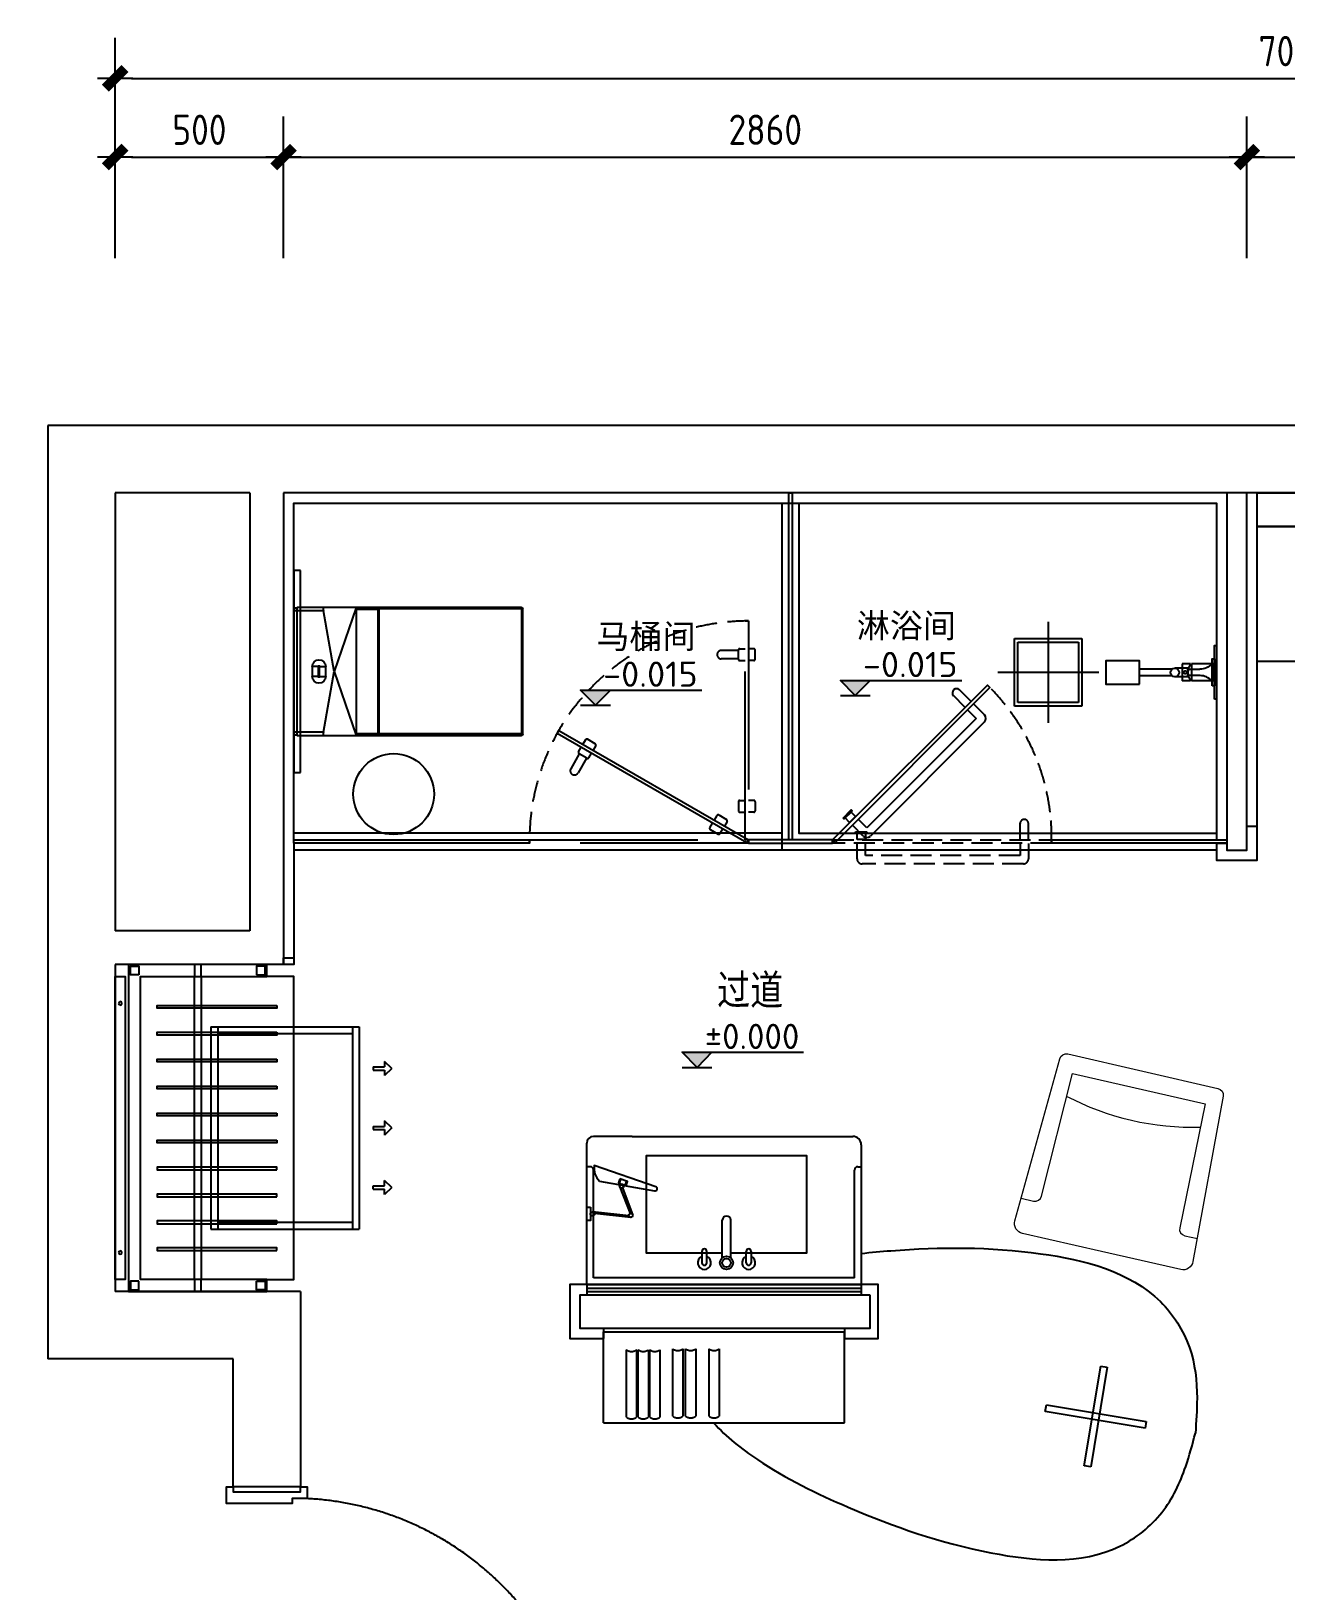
# Model space of a CAD drawing. Header units: inches. Extents: x 193953 to 255442, y -114891 to -62384.
# Drawn here: x 243842 to 247566, y -71997 to -67367 of the extents above; entities that cross this region are included whole.
import ezdxf
from ezdxf.enums import TextEntityAlignment as Align

# ---------------------------------------------------------------- set-up
doc = ezdxf.new("R2010")
doc.units = ezdxf.units.IN
doc.header["$LTSCALE"] = 500
doc.header["$MEASUREMENT"] = 0
for name, pattern in [('( Hidden )', [0.375, 0.25, -0.125]), ('DASH', [0.35, 0.25, -0.1]), ('DASHED', [19.05, 12.7, -6.35]), ('HIDDEN', [0.375, 0.25, -0.125, 0, 0]), ('XX1', [0.1625, 0.125, -0.0375]), ('家具平面底图$0$DOM-虚线', [0.35, 0.25, -0.1]), ('家具平面底图$0$DOM-门开启线', [0.666666, 0.333333, -0.111111, 0.111111, -0.111111])]:
    doc.linetypes.add(name, pattern=pattern)
for name, color, linetype in [('0-索引文字', 50, 'Continuous'), ('F-洁具-DOM', 1, 'Continuous'), ('G-建筑柱', 7, 'Continuous'), ('G-建筑砖墙线', 6, 'Continuous'), ('G-建筑窗线 、玻璃隔断', 2, 'Continuous'), ('G-新增隔墙', 33, 'Continuous'), ('G-装饰造型轮廓线、电气提示线', 3, 'Continuous'), ('L-立面、剖面图、大样图-细线', 134, 'Continuous'), ('P-平面固定家具', 30, 'Continuous'), ('P-平面楼梯线', 2, 'Continuous'), ('P-平面洁具及配件（地格图不显示）', 1, 'Continuous'), ('P-平面活动家具', 1, 'Continuous'), ('P-平面门', 2, 'Continuous')]:
    doc.layers.add(name, color=color, linetype=linetype)
doc.styles.add('DOM-romans.shx', font='dim.shx')
doc.styles.add('st', font='', dxfattribs={"width": 0.7})
doc.styles.get('st').set_extended_font_data('SimSun')
doc.dimstyles.new('DOM_DIM_1 80', dxfattribs={"dimscale": 60, "dimtxt": 1.5, "dimasz": 0.8, "dimexe": 2, "dimexo": 1.5, "dimgap": 0.6, "dimtad": 1, "dimdec": 0, "dimrnd": 5, "dimzin": 12, "dimdsep": 46, "dimtxsty": 'DOM-romans.shx', "dimblk": 'DOM_Dimension_Tick', "dimcen": 0.125, "dimclrd": 44, "dimclre": 44, "dimclrt": 50, "dimadec": 0, "dimazin": 0, "dimtfac": 1, "dimtdec": 0, "dimtix": 1, "dimtmove": 2, "dimatfit": 3, "dimldrblk": 'DOM_Leader_Arrow', "dimfxl": 0, "dimtvp": 1, "dimtolj": 1, "dimtzin": 0, "dimarcsym": 0})

# ---------------------------------------------------------------- blocks, each defined once
blk = doc.blocks.new('dfew3333')
at = {"layer": 'P-平面活动家具', "lineweight": 9}
for points in [[(526.4, 156), (457.9, 387.1, 0.427378), (419.3, 406.9), (-52.3, 243.9, 0.401409), (-65, 219.3), (65, -219.3, 0.401409), (89, -233.1), (573.3, -112.8, 0.427372), (594.9, -75.2), (526.4, 156)], [(353.6, 384.2), (364.3, 348.2, -0.407882), (351.2, 323.5), (-6.4, 209.1), (108.5, -178.7), (470.7, -79.9, -0.407882), (495.1, -93.5), (506, -130.2)]]:
    blk.add_lwpolyline(points, format="xyb", dxfattribs=at)
at = {"layer": 'P-平面活动家具', "lineweight": 9, "extrusion": (-2.17129e-44, -4.39618e-44, -1)}
blk.add_ellipse((-468.8, -140.1), major_axis=(204.9, -690.5), ratio=0.886885, start_param=4.422046, end_param=4.998753, dxfattribs=at)
blk = doc.blocks.new('A$C233A2709')
at = {"layer": 'P-平面洁具及配件（地格图不显示）', "ltscale": 10}
for p, q in [((-10.6, -130.9), (0.8, -22.9)), ((-5.5, -124.8), (6, -16.8)), ((80.7, -109.2), (86.4, -111.1)), ((84.6, -97.8), (90.3, -99.8)), ((85.2, -114.5), (97.2, -118.6)), ((103.5, -100.6), (91.5, -96.5))]:
    blk.add_line(p, q, dxfattribs=at)
at = {"layer": 'P-平面洁具及配件（地格图不显示）', "ltscale": 10, "extrusion": (-1.06054e-16, -6.12303e-17, -1)}
for p, q in [((77.1, -105.8), (-1.7, -136)), ((79.7, -98.2), (0.9, -128.4))]:
    blk.add_line(p, q, dxfattribs=at)
at = {"layer": 'P-平面洁具及配件（地格图不显示）', "ltscale": 10}
blk.add_lwpolyline([(20, -11), (-20, -11), (-20, 0), (20, 0)], close=True, dxfattribs=at)
for points in [[(97.4, -38.2), (68.7, -201, 1), (80.5, -205.1), (143.8, -22.3, 0.254586)], [(104.3, -98.2), (92.3, -94.1), (90.3, -99.8), (84.6, -97.8, 1), (80.7, -109.2), (86.4, -111.1), (84.4, -116.9), (96.4, -121)]]:
    blk.add_lwpolyline(points, format="xyb", close=True, dxfattribs=at)
for centre in [(0, -17), (-4.6, -130.7), (82.7, -103.5)]:
    blk.add_circle(centre, 6, dxfattribs=at)
blk = doc.blocks.new('dfe33e3r3r3')
at = {"layer": 'P-平面活动家具', "ltscale": 14}
for p, q in [((0, 0), (0, 420)), ((135, 440), (20, 440)), ((815, 415), (815, 0)), ((10, 350), (0, 350)), ((20, 20), (20, 340)), ((795, 20), (795, 340)), ((805, 350), (815, 350)), ((0, 0), (815, 0)), ((795, 20), (20, 20))]:
    blk.add_line(p, q, dxfattribs=at)
at = {"layer": 'P-平面活动家具', "linetype": 'HIDDEN', "ltscale": 14}
blk.add_line((135, 440), (790, 440), dxfattribs=at)
at = {"layer": 'P-平面活动家具', "ltscale": 14}
for centre, radius, start, end in [((20, 420), 20, 90, 180), ((790, 415), 25, 0, 90), ((10, 340), 10, 0, 90), ((805, 340), 10, 90, 180)]:
    blk.add_arc(centre, radius, start, end, dxfattribs=at)
at = {"layer": 'P-平面活动家具', "ltscale": 20, "rotation": 90}
blk.add_blockref('A$C233A2709', (0, 210), dxfattribs=at)
blk = doc.blocks.new('ftfhtg')
at = {"layer": 'L-立面、剖面图、大样图-细线', "color": 8}
for p, q in [((-1050024.2, -439780.5), (-1050024.2, -439789.8)), ((-1049974.2, -439789.8), (-1049974.2, -439780.5)), ((-1050021.4, -439792.6), (-1050015.3, -439792.6)), ((-1050015.3, -439792.6), (-1049983.1, -439792.6)), ((-1050013.1, -439795.3), (-1050013.1, -439794.8)), ((-1049986.7, -439796.7), (-1050011.7, -439796.7)), ((-1050010.3, -439796.7), (-1050010.3, -439803.4)), ((-1050010.3, -439813.7), (-1049988.1, -439813.7)), ((-1050010.3, -439813.7), (-1050010.3, -439830.5)), ((-1050010.3, -439830.5), (-1049988.1, -439830.5)), ((-1049988.4, -439803.6), (-1050010, -439803.6)), ((-1049988.1, -439796.7), (-1049988.1, -439803.4)), ((-1049985.3, -439794.8), (-1049985.3, -439795.3)), ((-1049983.1, -439792.6), (-1049977, -439792.6)), ((-1049872.3, -439813.7), (-1049872.3, -439830.5)), ((-1049872.3, -439813.7), (-1049872.3, -439830.5))]:
    blk.add_line(p, q, dxfattribs=at)
for points in [[(-1050009.7, -439803.6, -0.311671), (-1050006.9, -439806), (-1050006.9, -439813.7)], [(-1049988.3, -439803.6, 0.34884), (-1049991.5, -439806), (-1049991.5, -439813.7)], [(-1049875.3, -439813.6, 0.28759), (-1049880.9, -439811.1, -0.060586), (-1049890.3, -439812.1, 0.212877), (-1049891.2, -439812.9)], [(-1049875.3, -439830.7, -0.28759), (-1049880.9, -439833.2, 0.060586), (-1049890.3, -439832.2, -0.212877), (-1049891.2, -439831.3)]]:
    blk.add_lwpolyline(points, format="xyb", dxfattribs=at)
for centre, radius, start, end in [((-1050021.4, -439789.8), 2.78, 180, 270), ((-1050015.3, -439794.8), 2.22, 0, 90), ((-1050011.7, -439795.3), 1.39, 180, 270), ((-1050010, -439803.4), 0.278, 180, 270), ((-1049988.4, -439803.4), 0.278, 270, 0), ((-1049976.5, -439792), 24.6, 241.9616, 293.8225), ((-1049938.9, -440716.4), 903.9, 93.1128, 93.1201), ((-1049976.5, -439852.2), 24.6, 66.1775, 118.0384), ((-1049974.8, -439740), 74.9, 259.8433, 276.2556), ((-1049974.8, -439904.2), 74.9, 83.7444, 100.1567), ((-1049986.7, -439795.3), 1.39, 270, 0), ((-1049983.1, -439794.8), 2.22, 90, 180), ((-1049977, -439789.8), 2.78, 270, 0), ((-1049913.7, -440502.8), 690.3, 86.5611, 94.3932), ((-1049913.7, -439141.4), 690.3, 265.6068, 273.4389)]:
    blk.add_arc(centre, radius, start, end, dxfattribs=at)
blk = doc.blocks.new('eeeew3ee')
at = {"layer": 'G-装饰造型轮廓线、电气提示线', "ltscale": 20}
for points in [[(0, -220), (0, -240), (35, -240), (35, -195), (50, -195), (50, 0), (0, 0), (0, -20)], [(950, -220), (950, -240), (915, -240), (915, -195), (900, -195), (900, 0), (950, 0), (950, -20)], [(0, -20), (15, -20), (15, -220), (0, -220)], [(950, -20), (935, -20), (935, -220), (950, -220)]]:
    blk.add_lwpolyline(points, dxfattribs=at)
at = {"layer": 'P-平面门', "ltscale": 3}
blk.add_lwpolyline([(80, -1076.1), (35, -1076.1), (35, -240), (80, -240)], close=True, dxfattribs=at)
at = {"layer": 'P-平面门', "color": 8, "linetype": '( Hidden )', "ltscale": 600}
blk.add_arc((32.8, -194), 883.4, 273.0619, 357.017, dxfattribs=at)
at = {"layer": 'P-平面门', "extrusion": (0, 0, -1), "yscale": 0.9000000000232831}
for p, xscale, zscale, rotation in [((-395837.5, 944013.1), 0.9000000000232831, -0.9000000000014552, 90), ((395722.5, 944013.1), -0.9000000000232831, -0.9000000000232831, 270)]:
    blk.add_blockref('ftfhtg', p, dxfattribs=dict(at, xscale=xscale, zscale=zscale, rotation=rotation))
blk = doc.blocks.new('A$C52931C37')
at = {"layer": 'P-平面门', "color": 8, "linetype": 'HIDDEN', "ltscale": 4}
for p, q in [((72.5, 676), (72.5, 660)), ((72.5, 634), (72.5, 650)), ((103.5, 680), (76.5, 680)), ((107.5, 676), (107.5, 660)), ((107.5, 634), (107.5, 650)), ((522.5, 676), (522.5, 660)), ((522.5, 634), (522.5, 650)), ((526.5, 680), (553.5, 680)), ((557.5, 676), (557.5, 660)), ((557.5, 634), (557.5, 650)), ((103.5, 630), (76.5, 630)), ((77.5, 630), (77.5, 579.5)), ((102.5, 630), (102.5, 579.5)), ((526.5, 630), (553.5, 630)), ((565.9, 571.7), (579.4, 595.1)), ((567.4, 566.2), (581.2, 558.2)), ((584.9, 596.6), (598.7, 588.6)), ((621.3, 575.6), (607.4, 583.6)), ((609.2, 546.7), (622.7, 570.1)), ((603.8, 545.2), (589.9, 553.2)), ((354.4, 205.4), (340.9, 182)), ((359.9, 206.8), (373.7, 198.8)), ((396.3, 185.8), (382.4, 193.8)), ((342.4, 176.5), (356.2, 168.5)), ((378.8, 155.5), (364.9, 163.5)), ((397.7, 180.4), (384.2, 157)), ((384.7, 157.9), (428.5, 132.6)), ((397.2, 179.5), (441, 154.3))]:
    blk.add_line(p, q, dxfattribs=at)
for points in [[(640, 660), (640, 650), (-10, 650), (-10, 660)], [(650, 10), (640, 10), (640, 660), (650, 660)]]:
    blk.add_lwpolyline(points, close=True, dxfattribs=at)
at = {"layer": 'P-平面门', "color": 1}
blk.add_lwpolyline([(640, 660), (648.7, 655), (323.7, 92.1), (315, 97.1)], close=True, dxfattribs=at)
at = {"layer": 'P-平面门', "color": 8, "linetype": 'HIDDEN', "ltscale": 0.5}
blk.add_arc((640, 660), 650, 179.9997, 270.0003, dxfattribs=at)
at = {"layer": 'P-平面门', "color": 8, "linetype": 'HIDDEN', "ltscale": 4}
for centre, radius, start, end in [((76.5, 676), 4, 90, 180), ((103.5, 676), 4, 0, 90), ((526.5, 676), 4, 90, 180), ((553.5, 676), 4, 0, 90), ((76.5, 634), 4, 180, 270), ((103.5, 634), 4, 270, 0), ((526.5, 634), 4, 180, 270), ((553.5, 634), 4, 270, 0), ((90, 579.5), 12.5, 180, 0), ((569.4, 569.7), 4, 150, 240), ((582.9, 593.1), 4, 60, 150), ((619.3, 572.1), 4, 330, 60), ((605.8, 548.7), 4, 240, 330), ((357.9, 203.4), 4, 60, 150), ((394.3, 182.4), 4, 330, 60), ((344.4, 180), 4, 150, 240), ((380.8, 159), 4, 240, 330), ((434.7, 143.4), 12.5, 240, 60)]:
    blk.add_arc(centre, radius, start, end, dxfattribs=at)
blk = doc.blocks.new('dfew333233eeeeeewe')
at = {"color": 8, "linetype": 'DASH', "ltscale": 0.5}
for p, q in [((-61, -576.1), (-61, -97.5)), ((-36, -566.3), (-36, -107.3)), ((-1, -591.3), (-45.8, -591.3)), ((-1, -566.3), (-36, -566.3)), ((11, -566.3), (59.4, -566.3))]:
    blk.add_line(p, q, dxfattribs=at)
blk.add_lwpolyline([(0, -10), (10, -10), (10, -660), (0, -660)], close=True, dxfattribs=at)
blk.add_lwpolyline([(11, -591.3), (58.5, -591.3)], dxfattribs=at)
for centre, radius, start, end in [((17.2, -27.8), 632.3, 268.892, 315.2265), ((-45.8, -576.1), 15.2, 180, 270), ((58.5, -578.8), 12.5, 269.9499, 88.5151)]:
    blk.add_arc(centre, radius, start, end, dxfattribs=at)
at = {"layer": 'P-平面门', "color": 8, "linetype": 'HIDDEN', "ltscale": 4}
for p, q in [((-45.8, -82.3), (-1, -82.3)), ((-36, -107.3), (-1, -107.3))]:
    blk.add_line(p, q, dxfattribs=at)
at = {"layer": 'P-平面门', "color": 1}
for p, q in [((21.7, -100.6), (53.4, -68.9)), ((46.3, -111.3), (71, -86.6)), ((360.1, -460.5), (21.7, -122.1)), ((370.8, -435.9), (46.3, -111.3)), ((404.1, -402.6), (438.3, -368.4)), ((395.6, -411.1), (370.8, -435.9)), ((413.3, -428.8), (381.6, -460.5))]:
    blk.add_line(p, q, dxfattribs=at)
for points in [[(2.9, -17.1), (10, -10), (469.6, -469.6), (462.5, -476.7)], [(75, -41), (98.9, -64.9), (96.1, -67.8), (72.2, -43.9)], [(92.9, -64.7), (79.5, -78.1), (61.8, -60.4), (75.3, -47)]]:
    blk.add_lwpolyline(points, close=True, dxfattribs=at)
at = {"layer": 'P-平面门', "color": 8, "linetype": 'HIDDEN', "ltscale": 4}
for points in [[(30, -107.3), (11, -107.3), (11, -82.3), (30, -82.3)], [(34, -77.9), (34, -111.7), (30, -111.7), (30, -77.9)]]:
    blk.add_lwpolyline(points, close=True, dxfattribs=at)
at = {"layer": 'P-平面门', "color": 1}
blk.add_lwpolyline([(421.7, -420.3), (455.3, -386.8)], dxfattribs=at)
at = {"layer": 'P-平面门', "color": 8, "linetype": 'HIDDEN', "ltscale": 4}
blk.add_arc((-45.8, -97.5), 15.2, 90, 180, dxfattribs=at)
at = {"layer": 'P-平面门', "color": 1}
for centre, radius, start, end in [((32.4, -111.3), 15.2, 135, 225), ((446.5, -377.9), 12.5, 314.9499, 133.5151), ((370.8, -449.7), 15.2, 225, 315)]:
    blk.add_arc(centre, radius, start, end, dxfattribs=at)
blk = doc.blocks.new('A$C4B3004DA')
at = {"layer": 'P-平面洁具及配件（地格图不显示）', "linetype": 'Continuous', "ltscale": 250}
blk.add_circle((125, 125, 0), 120, dxfattribs=at)
blk = doc.blocks.new('dfew33332333')
at = {"layer": 'G-装饰造型轮廓线、电气提示线', "ltscale": 20}
for centre in [(-2.4, 370), (-2.4, -370)]:
    blk.add_circle(centre, 5, dxfattribs=at)
at = {"layer": 'P-平面活动家具', "color": 8, "linetype": 'DASHED', "ltscale": 5}
for p, q in [((267, 300), (707, 300)), ((267, -300), (267, 300)), ((287, -300), (287, 300)), ((287, 280), (687, 280)), ((687, -300), (687, 300)), ((707, -300), (707, 300)), ((803.4, 176.3), (782.6, 197.1)), ((782.6, 197.1), (782.6, 181.2)), ((748.6, 181.2), (748.6, 171.4)), ((748.6, 181.2), (782.6, 181.2)), ((748.6, 171.4), (782.6, 171.4)), ((803.4, 176.3), (782.6, 155.4)), ((782.6, 171.4), (782.6, 155.4)), ((748.6, -4.9), (748.6, 4.9)), ((748.6, 4.9), (782.6, 4.9)), ((803.4, 0), (782.6, 20.9)), ((782.6, 4.9), (782.6, 20.9)), ((803.4, 0), (782.6, -20.9)), ((748.6, -4.9), (782.6, -4.9)), ((782.6, -20.9), (782.6, -4.9)), ((748.6, -181.2), (748.6, -171.4)), ((748.6, -171.4), (782.6, -171.4)), ((748.6, -181.2), (782.6, -181.2)), ((803.4, -176.3), (782.6, -155.4)), ((782.6, -171.4), (782.6, -155.4)), ((803.4, -176.3), (782.6, -197.1)), ((782.6, -197.1), (782.6, -181.2)), ((267, -300), (707, -300)), ((287, -280), (687, -280))]:
    blk.add_line(p, q, dxfattribs=at)
at = {"layer": 'P-平面活动家具', "ltscale": 20}
for points in [[(432.6, 485), (432.6, 450), (57.6, 450), (57.6, -450), (432.6, -450), (432.6, -485), (22.6, -485), (22.6, 485), (432.6, 485)], [(432.6, 450), (512.6, 450), (512.6, -450), (432.6, -450)]]:
    blk.add_lwpolyline(points, dxfattribs=at)
for points in [[(52.6, 455), (27.6, 455), (27.6, 480), (52.6, 480)], [(237.6, 485), (237.6, 450), (217.6, 450), (217.6, 485)], [(402.6, 455), (427.6, 455), (427.6, 480), (402.6, 480)], [(462.6, 364), (462.6, 356), (107.6, 356), (107.6, 364)], [(462.6, 284), (462.6, 276), (107.6, 276), (107.6, 284)], [(462.6, 204), (462.6, 196), (107.6, 196), (107.6, 204)], [(462.6, 124), (462.6, 116), (107.6, 116), (107.6, 124)], [(462.6, 36), (462.6, 44), (107.6, 44), (107.6, 36)], [(462.6, -44), (462.6, -36), (107.6, -36), (107.6, -44)], [(462.6, -124), (462.6, -116), (107.6, -116), (107.6, -124)], [(462.6, -204), (462.6, -196), (107.6, -196), (107.6, -204)], [(462.6, -284), (462.6, -276), (107.6, -276), (107.6, -284)], [(462.6, -364), (462.6, -356), (107.6, -356), (107.6, -364)], [(52.6, -455), (27.6, -455), (27.6, -480), (52.6, -480)], [(237.6, -450), (237.6, -485), (217.6, -485), (217.6, -450)], [(402.6, -455), (427.6, -455), (427.6, -480), (402.6, -480)]]:
    blk.add_lwpolyline(points, close=True, dxfattribs=at)
at = {"layer": 'P-平面活动家具', "color": 2, "ltscale": 20}
blk.add_lwpolyline([(-17.4, -450), (12.6, -450), (12.6, 450), (-17.4, 450)], close=True, dxfattribs=at)
at = {"layer": 'P-平面活动家具', "linetype": 'DASHED', "ltscale": 2}
blk.add_lwpolyline([(217.6, -450), (237.6, -450), (237.6, 450), (217.6, 450)], close=True, dxfattribs=at)
blk = doc.blocks.new('家具平面底图$0$A$C591D7FFC')
at = {"linetype": '家具平面底图$0$DOM-虚线', "ltscale": 150}
blk.add_lwpolyline([(300, -20), (-300, -20), (-300, 0), (300, 0)], close=True, dxfattribs=at)
blk = doc.blocks.new('家具平面底图$0$A$C619B377B')
at = {"linetype": 'Continuous'}
for p, q in [((-180, 0), (180, 0)), ((-190, -185.2), (-190, -10)), ((190, -10), (190, -185.2)), ((-189.5, -186.2), (-190, -185.2)), ((-189.5, -676), (-189.5, -186.1)), ((-184.5, -185.2), (184.5, -185.2)), ((189.5, -186.2), (190, -185.2)), ((189.5, -186.1), (189.5, -676)), ((189.5, -254), (-189.5, -254)), ((185.5, -680), (-185.5, -680))]:
    blk.add_line(p, q, dxfattribs=at)
at = {"color": 8, "linetype": 'Continuous'}
for p, q in [((-180, -88.3), (-180, 0)), ((180, -88.3), (180, 0)), ((190, -10), (-190, -10)), ((0, -120), (-180, -88.3)), ((-15, -55), (15, -55)), ((-15, -73), (-15, -55)), ((-15, -73), (15, -73)), ((15, -77), (-15, -77)), ((-15, -77), (-15, -95)), ((180, -88.3), (0, -120)), ((15, -73), (15, -55)), ((15, -77), (15, -95)), ((-190, -185.2), (0, -120)), ((15, -95), (-15, -95)), ((0, -120), (190, -185.2)), ((-184.5, -250), (-184.5, -185.2)), ((184.5, -185.2), (184.5, -250)), ((-185.5, -250), (185.5, -250)), ((-185.5, -680), (-185.5, -250)), ((185.5, -680), (185.5, -250)), ((-189.5, -285), (-190, -285)), ((-190, -675), (-190, -285)), ((190, -285), (189.5, -285)), ((190, -285), (190, -675)), ((-190, -675), (-189.5, -675)), ((-189.5, -676), (189.5, -676)), ((-188.7, -679.1), (-188.4, -678.8)), ((188.4, -678.8), (188.7, -679.1)), ((189.9, -675), (190, -675))]:
    blk.add_line(p, q, dxfattribs=at)
at = {"linetype": 'Continuous'}
for centre, radius, start, end in [((-180, -10), 10, 90, 180), ((-185.5, -676), 4, 180, 270), ((185.5, -676), 4, 270, 0)]:
    blk.add_arc(centre, radius, start, end, dxfattribs=at)
at = {"color": 8, "linetype": 'Continuous'}
for centre, radius, start, end in [((180, -10), 10, 0, 90), ((-15, -75), 20, 90, 270), ((-15, -75), 2, 90, 270), ((15, -75), 20, 270, 90), ((15, -75), 2, 270, 90), ((-185.5, -254), 4, 90, 180), ((185.5, -254), 4, 0, 90), ((-185, -285), 5, 155.1791, 180), ((185, -285), 5, 0, 24.7583), ((-185, -675), 5, 180, 217.3553), ((-175, -674.8), 14.5, 191.2565, 193.3174), ((-175.6, -674.9), 13.9, 193.3081, 196.9705), ((-186.9, -676.4), 3.26, 232.0237, 236.5582), ((-183.6, -663.5), 16.5, 252.0625, 255.3707), ((-183.5, -662.9), 17.1, 255.3597, 256.5632), ((183.5, -662.9), 17.1, 283.4368, 284.6403), ((183.6, -663.5), 16.5, 284.6293, 287.9375), ((186.9, -676.4), 3.26, 303.4418, 307.9763), ((175.6, -674.9), 13.9, 343.0295, 346.6919), ((185, -675), 5, 322.6233, 0), ((175, -674.8), 14.5, 346.6826, 348.7435)]:
    blk.add_arc(centre, radius, start, end, dxfattribs=at)
at = {"color": 8, "linetype": 'Continuous', "extrusion": (0, 0, -1)}
for centre, major_axis, start_param, end_param in [((-180, -90.9), (9.99, -1.89), 3.092725, 4.663521), ((180, -90.9), (9.99, 1.89), -1.521928, 0.048868)]:
    blk.add_ellipse(centre, major_axis=major_axis, ratio=0.25825, start_param=start_param, end_param=end_param, dxfattribs=at)
at = {"linetype": 'Continuous', "extrusion": (0, 0, -1)}
for centre, start_param, end_param in [((-184.5, -186.1), 3.145147, 4.712389), ((184.5, -186.1), 4.712389, 6.279631)]:
    blk.add_ellipse(centre, major_axis=(5, 0), ratio=0.176327, start_param=start_param, end_param=end_param, dxfattribs=at)
at = {"layer": 'F-洁具-DOM'}
blk.add_blockref('家具平面底图$0$A$C591D7FFC', (0, 0), dxfattribs=at)
blk = doc.blocks.new('家具平面底图$0$A$C3001446E')
at = {"color": 8, "linetype": '家具平面底图$0$DOM-门开启线', "ltscale": 100}
for p, q in [((-500, 150), (-500, -150)), ((-350, 0), (-650, 0))]:
    blk.add_line(p, q, dxfattribs=at)
at = {"color": 250}
for p, q in [((-131.9, 9.6), (-229.4, 9.6)), ((-85.6, 12.4), (-124.2, 12.4)), ((-85.6, -13.1), (-85.6, 12.4)), ((-85.6, -9.7), (-85.6, 9)), ((-85.6, 9), (-49.5, 9)), ((-131.9, -10.4), (-229.4, -10.4)), ((-85.6, -13.1), (-124.2, -13.1)), ((0, -25), (-5.9, -25))]:
    blk.add_line(p, q, dxfattribs=at)
for p, q in [((-102.2, 25, 0), (-102.2, -25, 0)), ((-77.2, 25, 0), (-102.2, 25, 0)), ((-74.7, 20.8, 0), (-79.9, 20.8, 0)), ((-77.2, 25, 0), (-77.2, 20.8, 0)), ((-13, 25, 0), (-74.7, 25, 0)), ((-77.2, -25, 0), (-102.2, -25, 0)), ((-74.7, -20.8, 0), (-79.9, -20.8, 0)), ((-77.2, -20.8, 0), (-77.2, -25, 0)), ((-13, -25, 0), (-74.7, -25, 0))]:
    blk.add_line(p, q)
at = {"color": 8}
blk.add_line((-74.7, 25, 0), (-74.7, -25, 0), dxfattribs=at)
at = {"linetype": '家具平面底图$0$DOM-虚线', "ltscale": 100}
blk.add_lwpolyline([(-600, -100), (-600, 100), (-400, 100), (-400, -100)], close=True, dxfattribs=at)
at = {"color": 8, "linetype": '家具平面底图$0$DOM-虚线', "ltscale": 100}
blk.add_lwpolyline([(-590, -90), (-590, 90), (-410, 90), (-410, -90)], close=True, dxfattribs=at)
for points in [[(-6.5, -80), (-6.5, 80), (0, 80), (0, -80)], [(-13, -40), (-13, 40), (-6.5, 40), (-6.5, -40)]]:
    blk.add_lwpolyline(points, close=True)
at = {"color": 250}
for points in [[(-229.4, -35.4), (-229.4, 34.6), (-328.7, 34.6), (-328.7, -35.4)], [(0, -25), (-9.8, -25), (-9.8, 25), (0, 25)]]:
    blk.add_lwpolyline(points, close=True, dxfattribs=at)
for points in [[(-9.8, 25), (-14.6, 25, -0.211273), (-49.5, 9, -0.201002)], [(-9.8, -25), (-14.6, -25, 0.210081), (-49.1, -9.7), (-85.6, -9.7)]]:
    blk.add_lwpolyline(points, format="xyb", dxfattribs=at)
blk.add_circle((-124, -0.4), 12.7, dxfattribs=at)
at = {"color": 8}
blk.add_circle((-93.8, 0), 4.17, dxfattribs=at)
blk.add_arc((-43.8, 0, 0), 41.7, 143.1301, 216.8699, dxfattribs=at)
blk = doc.blocks.new('DOM_Dimension_Tick')
at = {"color": 0, "linetype": 'ByBlock'}
for p, q in [((-1.091, 0), (0, 0)), ((0, 0), (1.091, 0))]:
    blk.add_line(p, q, dxfattribs=at)
at = {"color": 0, "linetype": 'Continuous', "const_width": 0.608}
blk.add_lwpolyline([(-0.61, -0.61), (0.61, 0.61)], dxfattribs=at)
blk = doc.blocks.new('*D318')
at = {"color": 44, "lineweight": -2, "transparency": 16777216}
for p, q in [((244091, -73057.5), (244091, -73477.5)), ((244641, -73057.5), (244641, -73477.5)), ((244139, -73357.5), (244593, -73357.5))]:
    blk.add_line(p, q, dxfattribs=at)
at = {"layer": 'Defpoints', "color": 0, "transparency": 16777216}
for p in [(244091, -71108, 0), (244641, -71108, 0), (244641, -73357.5)]:
    blk.add_point(p, dxfattribs=at)
at = {"color": 44, "lineweight": -2, "transparency": 16777216, "xscale": 48, "yscale": 48, "zscale": 48, "rotation": 180}
blk.add_blockref('DOM_Dimension_Tick', (244091, -73357.5), dxfattribs=at)
at = {"color": 44, "lineweight": -2, "transparency": 16777216, "xscale": 48, "yscale": 48, "zscale": 48}
blk.add_blockref('DOM_Dimension_Tick', (244641, -73357.5), dxfattribs=at)
at = {"color": 50, "transparency": 16777216, "insert": (244366, -73276.5), "char_height": 90, "attachment_point": 5, "style": 'DOM-romans.shx'}
blk.add_mtext('\\A1;550', dxfattribs=at)
blk = doc.blocks.new('DOM_Leader_Arrow')
at = {"color": 0, "linetype": 'ByBlock'}
blk.add_line((0, 0), (-1.5, 0), dxfattribs=at)
for points in [[(-1.288, 1.003), (-0.895, 1.278), (-0.36, 0), (0, 0)], [(-1.288, -1.003), (-0.895, -1.278), (-0.36, 0), (0, 0)]]:
    blk.add_solid(points, dxfattribs=at)
blk = doc.blocks.new('*D319')
at = {"color": 44, "lineweight": -2, "transparency": 16777216}
for p, q in [((244641, -73057.5), (244641, -73477.5)), ((251091, -73057.5), (251091, -73477.5)), ((244689, -73357.5), (251043, -73357.5))]:
    blk.add_line(p, q, dxfattribs=at)
at = {"layer": 'Defpoints', "color": 0, "transparency": 16777216}
for p in [(244641, -71108, 0), (251091, -72738, 0), (251091, -73357.5)]:
    blk.add_point(p, dxfattribs=at)
at = {"color": 44, "lineweight": -2, "transparency": 16777216, "xscale": 48, "yscale": 48, "zscale": 48, "rotation": 180}
blk.add_blockref('DOM_Dimension_Tick', (244641, -73357.5), dxfattribs=at)
at = {"color": 44, "lineweight": -2, "transparency": 16777216, "xscale": 48, "yscale": 48, "zscale": 48}
blk.add_blockref('DOM_Dimension_Tick', (251091, -73357.5), dxfattribs=at)
at = {"color": 50, "transparency": 16777216, "insert": (247866, -73276.5), "char_height": 90, "attachment_point": 5, "style": 'DOM-romans.shx'}
blk.add_mtext('\\A1;6450', dxfattribs=at)
blk = doc.blocks.new('*D325')
at = {"color": 44, "lineweight": -2, "transparency": 16777216}
for p, q in [((243792.2, -71688), (243372.2, -71688)), ((243492.2, -72590), (243492.2, -71736)), ((243792.2, -72638), (243372.2, -72638))]:
    blk.add_line(p, q, dxfattribs=at)
at = {"layer": 'Defpoints', "color": 0, "transparency": 16777216}
for p in [(243492.2, -71688), (244130.5, -71688, 0), (244230.5, -72638, 0)]:
    blk.add_point(p, dxfattribs=at)
at = {"color": 44, "lineweight": -2, "transparency": 16777216, "xscale": 48, "yscale": 48, "zscale": 48}
for p, rotation in [((243492.2, -71688), 90), ((243492.2, -72638), 270)]:
    blk.add_blockref('DOM_Dimension_Tick', p, dxfattribs=dict(at, rotation=rotation))
at = {"color": 50, "transparency": 16777216, "insert": (243411.2, -72163), "char_height": 90, "attachment_point": 5, "rotation": 90, "style": 'DOM-romans.shx'}
blk.add_mtext('\\A1;950', dxfattribs=at)
blk = doc.blocks.new('*D326')
at = {"color": 44, "lineweight": -2, "transparency": 16777216}
for p, q in [((243792.2, -71108), (243372.2, -71108)), ((243492.2, -71640), (243492.2, -71156)), ((243792.2, -71688), (243372.2, -71688))]:
    blk.add_line(p, q, dxfattribs=at)
at = {"layer": 'Defpoints', "color": 0, "transparency": 16777216}
for p in [(243492.2, -71108), (244230.5, -71108, 0), (244130.5, -71688, 0)]:
    blk.add_point(p, dxfattribs=at)
at = {"color": 44, "lineweight": -2, "transparency": 16777216, "xscale": 48, "yscale": 48, "zscale": 48}
for p, rotation in [((243492.2, -71108), 90), ((243492.2, -71688), 270)]:
    blk.add_blockref('DOM_Dimension_Tick', p, dxfattribs=dict(at, rotation=rotation))
at = {"color": 50, "transparency": 16777216, "insert": (243411.2, -71398), "char_height": 90, "attachment_point": 5, "rotation": 90, "style": 'DOM-romans.shx'}
blk.add_mtext('\\A1;580', dxfattribs=at)
blk = doc.blocks.new('*D327')
at = {"color": 44, "lineweight": -2, "transparency": 16777216}
for p, q in [((243792.2, -70138), (243372.2, -70138)), ((243492.2, -71060), (243492.2, -70186)), ((243792.2, -71108), (243372.2, -71108))]:
    blk.add_line(p, q, dxfattribs=at)
at = {"layer": 'Defpoints', "color": 0, "transparency": 16777216}
for p in [(243492.2, -70138), (244180.5, -70138, 0), (244230.5, -71108, 0)]:
    blk.add_point(p, dxfattribs=at)
at = {"color": 44, "lineweight": -2, "transparency": 16777216, "xscale": 48, "yscale": 48, "zscale": 48}
for p, rotation in [((243492.2, -70138), 90), ((243492.2, -71108), 270)]:
    blk.add_blockref('DOM_Dimension_Tick', p, dxfattribs=dict(at, rotation=rotation))
at = {"color": 50, "transparency": 16777216, "insert": (243411.2, -70623), "char_height": 90, "attachment_point": 5, "rotation": 90, "style": 'DOM-romans.shx'}
blk.add_mtext('\\A1;970', dxfattribs=at)
blk = doc.blocks.new('*D328')
at = {"color": 44, "lineweight": -2, "transparency": 16777216}
for p, q in [((243792.2, -68738), (243372.2, -68738)), ((243492.2, -70090), (243492.2, -68786)), ((243792.2, -70138), (243372.2, -70138))]:
    blk.add_line(p, q, dxfattribs=at)
at = {"layer": 'Defpoints', "color": 0, "transparency": 16777216}
for p in [(243492.2, -68738), (244180.5, -68738, 0), (244180.5, -70138, 0)]:
    blk.add_point(p, dxfattribs=at)
at = {"color": 44, "lineweight": -2, "transparency": 16777216, "xscale": 48, "yscale": 48, "zscale": 48}
for p, rotation in [((243492.2, -68738), 90), ((243492.2, -70138), 270)]:
    blk.add_blockref('DOM_Dimension_Tick', p, dxfattribs=dict(at, rotation=rotation))
at = {"color": 50, "transparency": 16777216, "insert": (243411.2, -69438), "char_height": 90, "attachment_point": 5, "rotation": 90, "style": 'DOM-romans.shx'}
blk.add_mtext('\\A1;1400', dxfattribs=at)
blk = doc.blocks.new('*D330')
at = {"color": 44, "lineweight": -2, "transparency": 16777216}
for p, q in [((244091, -68041), (244091, -67621)), ((244591, -68041), (244591, -67621)), ((244139, -67741), (244543, -67741))]:
    blk.add_line(p, q, dxfattribs=at)
at = {"layer": 'Defpoints', "color": 0, "transparency": 16777216}
for p in [(244591, -67741), (244091, -69721.5, 0), (244591, -69721.5, 0)]:
    blk.add_point(p, dxfattribs=at)
at = {"color": 44, "lineweight": -2, "transparency": 16777216, "xscale": 48, "yscale": 48, "zscale": 48, "rotation": 180}
blk.add_blockref('DOM_Dimension_Tick', (244091, -67741), dxfattribs=at)
at = {"color": 44, "lineweight": -2, "transparency": 16777216, "xscale": 48, "yscale": 48, "zscale": 48}
blk.add_blockref('DOM_Dimension_Tick', (244591, -67741), dxfattribs=at)
at = {"color": 50, "transparency": 16777216, "insert": (244341, -67660), "char_height": 90, "attachment_point": 5, "style": 'DOM-romans.shx'}
blk.add_mtext('\\A1;500', dxfattribs=at)
blk = doc.blocks.new('*D331')
at = {"color": 44, "lineweight": -2, "transparency": 16777216}
for p, q in [((244591, -68041), (244591, -67621)), ((247451, -68041), (247451, -67621)), ((244639, -67741), (247403, -67741))]:
    blk.add_line(p, q, dxfattribs=at)
at = {"layer": 'Defpoints', "color": 0, "transparency": 16777216}
for p in [(247451, -67741), (247451, -69381.5, 0), (244591, -69721.5, 0)]:
    blk.add_point(p, dxfattribs=at)
at = {"color": 44, "lineweight": -2, "transparency": 16777216, "xscale": 48, "yscale": 48, "zscale": 48, "rotation": 180}
blk.add_blockref('DOM_Dimension_Tick', (244591, -67741), dxfattribs=at)
at = {"color": 44, "lineweight": -2, "transparency": 16777216, "xscale": 48, "yscale": 48, "zscale": 48}
blk.add_blockref('DOM_Dimension_Tick', (247451, -67741), dxfattribs=at)
at = {"color": 50, "transparency": 16777216, "insert": (246021, -67660), "char_height": 90, "attachment_point": 5, "style": 'DOM-romans.shx'}
blk.add_mtext('\\A1;2860', dxfattribs=at)
blk = doc.blocks.new('*D332')
at = {"color": 44, "lineweight": -2, "transparency": 16777216}
for p, q in [((247451, -68041), (247451, -67621)), ((250391, -68041), (250391, -67621)), ((247499, -67741), (250343, -67741))]:
    blk.add_line(p, q, dxfattribs=at)
at = {"layer": 'Defpoints', "color": 0, "transparency": 16777216}
for p in [(250391, -67741), (250391, -68321.5, 0), (247451, -69381.5, 0)]:
    blk.add_point(p, dxfattribs=at)
at = {"color": 44, "lineweight": -2, "transparency": 16777216, "xscale": 48, "yscale": 48, "zscale": 48, "rotation": 180}
blk.add_blockref('DOM_Dimension_Tick', (247451, -67741), dxfattribs=at)
at = {"color": 44, "lineweight": -2, "transparency": 16777216, "xscale": 48, "yscale": 48, "zscale": 48}
blk.add_blockref('DOM_Dimension_Tick', (250391, -67741), dxfattribs=at)
at = {"color": 50, "transparency": 16777216, "insert": (248921, -67660), "char_height": 90, "attachment_point": 5, "style": 'DOM-romans.shx'}
blk.add_mtext('\\A1;2940', dxfattribs=at)
blk = doc.blocks.new('*D334')
at = {"color": 44, "lineweight": -2, "transparency": 16777216}
for p, q in [((244091, -67807.5), (244091, -67387.5)), ((251091, -67807.5), (251091, -67387.5)), ((244139, -67507.5), (251043, -67507.5))]:
    blk.add_line(p, q, dxfattribs=at)
at = {"layer": 'Defpoints', "color": 0, "transparency": 16777216}
for p in [(251091, -67507.5), (244091, -68041), (251091, -68038, 0)]:
    blk.add_point(p, dxfattribs=at)
at = {"color": 44, "lineweight": -2, "transparency": 16777216, "xscale": 48, "yscale": 48, "zscale": 48, "rotation": 180}
blk.add_blockref('DOM_Dimension_Tick', (244091, -67507.5), dxfattribs=at)
at = {"color": 44, "lineweight": -2, "transparency": 16777216, "xscale": 48, "yscale": 48, "zscale": 48}
blk.add_blockref('DOM_Dimension_Tick', (251091, -67507.5), dxfattribs=at)
at = {"color": 50, "transparency": 16777216, "insert": (247591, -67426.5), "char_height": 90, "attachment_point": 5, "style": 'DOM-romans.shx'}
blk.add_mtext('\\A1;7000', dxfattribs=at)
blk = doc.blocks.new('DOM-平面标高符号')
blk.add_hatch(color=256).paths.add_polyline_path([(1.47, 1.5), (0, 0), (-1.47, 1.5)])
at = {"color": 150}
for p, q in [((-1.47, 1.5), (10.53, 1.5)), ((-1.47, 0), (1.47, 0))]:
    blk.add_line(p, q, dxfattribs=at)
blk.add_lwpolyline([(1.47, 1.5), (0, 0), (-1.47, 1.5)], close=True, dxfattribs=at)
at = {"style": 'DOM-romans.shx', "width": 0.444477}
blk.add_attdef('ELEV', text='', height=2.5, dxfattribs=at).set_placement((0.75, 1.82), (10.11, 1.82), align=Align.FIT)
blk = doc.blocks.new('A$C8602a97d')
at = {"color": 2, "ltscale": 0.5}
for p, q in [((-14, -123.6), (-14, 0)), ((14, -123.8), (14, 0))]:
    blk.add_line(p, q, dxfattribs=at)
at = {"color": 2}
for p, q in [((-81.3, -102.5), (-81.3, -140.5)), ((-65.2, -140.5), (-65.2, -102.5)), ((64.9, -140.5), (64.9, -102.5)), ((81, -102.5), (81, -140.5))]:
    blk.add_line(p, q, dxfattribs=at)
blk.add_circle((-0.2, -140.5), 21.9, dxfattribs=at)
at = {"color": 8}
blk.add_circle((-0.2, -140.5), 14, dxfattribs=at)
at = {"color": 2, "ltscale": 0.5}
blk.add_arc((0, 0), 14, 0, 180, dxfattribs=at)
at = {"color": 2}
for centre, radius, start, end in [((-73.2, -102.5), 8.06, 0, 180), ((72.9, -102.5), 8.06, 0, 180), ((-73.2, -140.5), 21.9, 111.6329, 68.3671), ((-73.2, -140.5), 8.06, 180, 0), ((72.9, -140.5), 21.9, 111.6329, 68.3671), ((72.9, -140.5), 8.06, 180, 0)]:
    blk.add_arc(centre, radius, start, end, dxfattribs=at)
blk = doc.blocks.new('A$C51bd5cbc')
at = {"color": 2}
blk.add_lwpolyline([(-319.3, 14.2), (-319.3, 265), (0, 265), (0, -265), (-319.3, -265), (-319.3, -13.8)], dxfattribs=at)
at = {"color": 6, "xscale": -1, "rotation": 270}
blk.add_blockref('A$C8602a97d', (-212.3, 0.2), dxfattribs=at)

msp = doc.modelspace()

# ---------------------------------------------------------------- linework, layer by layer
at = {"color": 250}
for p, q in [((246071, -69748, 0), (244621, -69748, 0)), ((246071, -69798, 0), (244621, -69798, 0))]:
    msp.add_line(p, q, dxfattribs=at)
at = {"layer": 'G-建筑砖墙线', "color": 4}
for p, q in [((243891, -68538, 0), (243891, -71308, 0)), ((250391, -68538, 0), (243891, -68538, 0)), ((244091, -68738, 0), (244091, -70038, 0)), ((244491, -68738, 0), (244091, -68738, 0)), ((244491, -68738, 0), (244491, -70038, 0)), ((244591, -68738, 0), (244591, -70138, 0)), ((250391, -68738, 0), (244591, -68738, 0)), ((244491, -70038, 0), (244091, -70038, 0)), ((244591, -70138, 0), (244091, -70138, 0)), ((244091, -70138, 0), (244091, -71108, 0)), ((244641, -71108, 0), (244091, -71108, 0)), ((244641, -71108, 0), (244641, -71688, 0)), ((244441, -71308, 0), (243891, -71308, 0)), ((244441, -71688, 0), (244441, -71308, 0)), ((244641, -71688, 0), (244441, -71688, 0))]:
    msp.add_line(p, q, dxfattribs=at)
at = {"layer": 'G-建筑砖墙线', "color": 4, "elevation": 0}
msp.add_lwpolyline([(246331.4, -71118), (246331.4, -71218), (245471, -71218), (245471, -71118), (246331.4, -71118)], dxfattribs=at)
at = {"layer": 'G-建筑窗线 、玻璃隔断', "color": 1, "ltscale": 20, "elevation": 0}
for points in [[(246091, -68738), (246101, -68738), (246101, -69768), (246091, -69768)], [(244621, -69778), (244621, -69768), (245321, -69768), (245321, -69778)], [(246221, -69778), (246221, -69768), (245971, -69768), (245971, -69778)], [(246871, -69778), (246871, -69768), (247391, -69768), (247391, -69778)]]:
    msp.add_lwpolyline(points, close=True, dxfattribs=at)
at = {"layer": 'G-新增隔墙', "color": 4, "ltscale": 20, "elevation": 0}
msp.add_lwpolyline([(247451, -68738), (247391, -68738), (247391, -69798), (247451, -69798)], close=True, dxfattribs=at)
at = {"layer": 'G-装饰造型轮廓线、电气提示线', "ltscale": 20}
for p, q in [((247481, -69728, 0), (247451, -69728, 0)), ((244621, -69778, 0), (244621, -70118, 0)), ((247361, -69778, 0), (247391, -69778, 0)), ((245491, -71088, 0), (245491, -71118, 0)), ((245491, -71098, 0), (246306, -71098, 0)), ((246306, -71088, 0), (246306, -71118, 0)), ((245491, -71108, 0), (246306, -71108, 0))]:
    msp.add_line(p, q, dxfattribs=at)
at = {"layer": 'G-装饰造型轮廓线、电气提示线', "color": 1, "ltscale": 20}
for p, q in [((245541, -71218, 0), (245541, -71248, 0)), ((246256, -71218, 0), (246256, -71248, 0))]:
    msp.add_line(p, q, dxfattribs=at)
at = {"layer": 'G-装饰造型轮廓线、电气提示线', "ltscale": 20, "elevation": 0}
for points in [[(247361, -69778), (247361, -69828), (247481, -69828), (247481, -68738)], [(244621, -69768), (244621, -68768), (247361, -68768), (247361, -69768)], [(246256, -71248), (246356, -71248), (246356, -71088), (245441, -71088), (245441, -71248), (245541, -71248)]]:
    msp.add_lwpolyline(points, dxfattribs=at)
msp.add_lwpolyline([(244621, -70118), (244621, -70138), (244591, -70138), (244591, -70118)], close=True, dxfattribs=at)
at = {"layer": 'G-装饰造型轮廓线、电气提示线', "color": 1, "ltscale": 20, "elevation": 0}
msp.add_lwpolyline([(245541, -71228), (246256, -71228)], dxfattribs=at)
at = {"layer": 'P-平面固定家具', "color": 2, "ltscale": 10, "elevation": 0}
msp.add_lwpolyline([(250391, -68768), (250391, -68838), (247481, -68838), (247481, -68738), (250391, -68738), (250391, -68768), (250391, -68768)], dxfattribs=at)
at = {"layer": 'P-平面楼梯线', "color": 250, "ltscale": 20, "elevation": 0}
msp.add_lwpolyline([(247361, -69798), (247361, -69798), (246071, -69798), (246071, -68768), (246121, -68768), (246121, -69748), (247361, -69748)], dxfattribs=at)
at = {"layer": 'P-平面活动家具', "color": 1, "linetype": 'XX1', "ltscale": 500}
for p, q in [((245541, -71498, 0), (245541, -71228, 0)), ((246256, -71498, 0), (246256, -71228, 0)), ((245608.8, -71481.3, 0), (245608.8, -71281.3, 0)), ((245638.8, -71281.3, 0), (245638.8, -71481.3, 0)), ((245643.8, -71481.3, 0), (245643.8, -71281.3, 0)), ((245673.8, -71281.3, 0), (245673.8, -71481.3, 0)), ((245678.3, -71481.3, 0), (245678.3, -71281.3, 0)), ((245708.3, -71281.3, 0), (245708.3, -71481.3, 0)), ((245746.2, -71478.5, 0), (245746.2, -71278.5, 0)), ((245776.2, -71278.5, 0), (245776.2, -71478.5, 0)), ((245784.5, -71478.5, 0), (245784.5, -71278.5, 0)), ((245814.5, -71278.5, 0), (245814.5, -71478.5, 0)), ((245854, -71478.5, 0), (245854, -71278.5, 0)), ((245884, -71278.5, 0), (245884, -71478.5, 0)), ((245541, -71498, 0), (246256, -71498, 0))]:
    msp.add_line(p, q, dxfattribs=at)
at = {"layer": 'P-平面活动家具', "color": 2, "ltscale": 10, "elevation": 0}
msp.add_lwpolyline([(247481, -68838), (247991, -68838), (247991, -69238), (247481, -69238)], close=True, dxfattribs=at)
at = {"layer": 'P-平面活动家具', "color": 8, "linetype": 'XX1', "ltscale": 500, "elevation": 0}
for points in [[(246967.5, -71625.8), (247016.7, -71329.9), (247036.4, -71333.2), (246987.2, -71629.1)], [(247148.3, -71514), (246852.3, -71464.8), (246855.6, -71445), (247151.5, -71494.2)]]:
    msp.add_lwpolyline(points, close=True, dxfattribs=at)
at = {"layer": 'P-平面活动家具', "color": 1, "linetype": 'XX1', "ltscale": 500}
for centre in [(245623.8, -71261.4, 0), (245658.8, -71261.4, 0), (245693.3, -71261.4, 0), (245761.2, -71258.6, 0), (245799.5, -71258.6, 0), (245869, -71258.6, 0), (245623.8, -71461.4, 0), (245658.8, -71461.4, 0), (245693.3, -71461.4, 0), (245761.2, -71458.6, 0), (245799.5, -71458.6, 0), (245869, -71458.6, 0)]:
    msp.add_arc(centre, 24.9, 233.0159, 306.9841, dxfattribs=at)
at = {"layer": 'P-平面活动家具', "ltscale": 10}
for points, knots in [([(246306, -70995.3, 0), (246335.3, -70992, 0), (246512.2, -70976.1, 0), (246812.5, -70974.3, 0), (247159.9, -71063.2, 0), (247291.2, -71268.2, 0), (247306.4, -71409.2, 0), (247300.3, -71494.3, 0), (247297.9, -71528.7, 0)], [627.446932, 627.446932, 627.446932, 627.446932, 715.749109, 1160.161135, 1543.422303, 1704.217699, 1857.11662, 1960.567133, 1960.567133, 1960.567133, 1960.567133]), ([(245867.5, -71498, 0), (245905.6, -71540.3, 0), (246030.8, -71638.9, 0), (246308.7, -71773.9, 0), (246659.2, -71896.2, 0), (247016.7, -71924.6, 0), (247207.2, -71773, 0), (247267.3, -71644.6, 0), (247289.1, -71562, 0), (247297.9, -71528.7, 0)], [241.557915, 241.557915, 241.557915, 241.557915, 411.07384, 715.749109, 1160.161135, 1543.422303, 1704.217699, 1857.11662, 1960.567133, 1960.567133, 1960.567133, 1960.567133])]:
    msp.add_open_spline(points, degree=3, knots=knots, dxfattribs=at)

# ---------------------------------------------------------------- block references
at = {"color": 6, "xscale": -0.9, "yscale": 0.9, "zscale": 0.9, "rotation": 270}
msp.add_blockref('A$C51bd5cbc', (245905.9, -70705.8, 0), dxfattribs=at)
at = {"layer": '0-索引文字'}
ref = msp.add_blockref('DOM-平面标高符号', (245516.9, -69368), dxfattribs=dict(at, xscale=30, yscale=30, zscale=30))
ref.add_attrib('ELEV', '-0.015', dxfattribs={"layer": '0', "height": 75, "style": 'DOM-romans.shx', "width": 0.802779}).set_placement((245539.4, -69313.4), (245820.3, -69313.4), align=Align.FIT)
ref = msp.add_blockref('DOM-平面标高符号', (246288.2, -69339.4), dxfattribs=dict(at, xscale=30, yscale=30, zscale=30))
ref.add_attrib('ELEV', '-0.015', dxfattribs={"layer": '0', "height": 75, "style": 'DOM-romans.shx', "width": 0.802779}).set_placement((246310.7, -69284.7), (246591.7, -69284.7), align=Align.FIT)
ref = msp.add_blockref('DOM-平面标高符号', (245818.7, -70443.3), dxfattribs=dict(at, xscale=30, yscale=30, zscale=30))
ref.add_attrib('ELEV', '%%P0.000', dxfattribs={"layer": '0', "height": 75, "style": 'DOM-romans.shx', "width": 0.715203}).set_placement((245841.2, -70388.6), (246122.2, -70388.6), align=Align.FIT)
at = {"layer": 'F-洁具-DOM', "color": 6, "xscale": -1, "rotation": 90}
msp.add_blockref('家具平面底图$0$A$C619B377B', (244621, -69268, 0), dxfattribs=at)
at = {"layer": 'F-洁具-DOM'}
msp.add_blockref('家具平面底图$0$A$C3001446E', (247361, -69270.5, 0), dxfattribs=at)
at = {"layer": 'G-建筑柱', "rotation": 90.00000000000001}
msp.add_blockref('eeeew3ee', (244421, -72638, 0), dxfattribs=at)
at = {"layer": 'P-平面洁具及配件（地格图不显示）', "linetype": 'Continuous', "rotation": 180}
msp.add_blockref('A$C4B3004DA', (245042.7, -69506.9, 0), dxfattribs=at)
at = {"layer": 'P-平面活动家具', "extrusion": (0, 0, -1), "zscale": -1, "rotation": 180}
msp.add_blockref('dfew33332333', (-244108.4, -70623, 0), dxfattribs=at)
at = {"layer": 'P-平面活动家具', "xscale": -1, "rotation": 93.60565438202396}
msp.add_blockref('dfew3333', (247141.9, -70454.4, 0), dxfattribs=at)
at = {"layer": 'P-平面活动家具'}
msp.add_blockref('dfe33e3r3r3', (245491, -71088, 0), dxfattribs=at)
at = {"layer": 'P-平面门', "ltscale": 20, "rotation": 270}
msp.add_blockref('A$C52931C37', (245311, -69128, 0), dxfattribs=at)
at = {"layer": 'P-平面门', "rotation": 90.00000000000001}
msp.add_blockref('dfew333233eeeeeewe', (246211, -69778, 0), dxfattribs=at)

# ---------------------------------------------------------------- texts
at = {"color": 50, "char_height": 72, "attachment_point": 5, "style": 'DOM-romans.shx'}
for s, insert in [('\\A1;{\\fSimSun|b0|i0|c134|p2;淋浴间}', (246439.7, -69135.9)), ('\\A1;{\\fSimSun|b0|i0|c134|p2;马桶间}', (245667, -69167.6))]:
    msp.add_mtext(s, dxfattribs=dict(at, insert=insert))
at = {"layer": '0-索引文字', "style": 'st', "width": 0.8}
msp.add_attdef('过道', text='', height=90, dxfattribs=at).set_placement((245976.1, -70213.2), align=Align.MIDDLE_CENTER)

# ---------------------------------------------------------------- dimensions: what is measured, and where the dimension line sits
at = {"color": 6}
for base, p1, p2, picture, middle in [((251091, -67507.5), (244091, -68041), (251091, -68038, 0), '*D334', (247591, -67426.5)), ((244591, -67741), (244091, -69721.5, 0), (244591, -69721.5, 0), '*D330', (244341, -67660)), ((247451, -67741), (244591, -69721.5, 0), (247451, -69381.5, 0), '*D331', (246021, -67660)), ((250391, -67741), (247451, -69381.5, 0), (250391, -68321.5, 0), '*D332', (248921, -67660)), ((244641, -73357.5), (244091, -71108, 0), (244641, -71108, 0), '*D318', (244366, -73276.5)), ((251091, -73357.5), (244641, -71108, 0), (251091, -72738, 0), '*D319', (247866, -73276.5))]:
    dim = msp.add_linear_dim(base=base, p1=p1, p2=p2, dimstyle='DOM_DIM_1 80', dxfattribs=at)
    dim.commit()
    dim.dimension.update_dxf_attribs({"geometry": picture, "text_midpoint": middle})
for base, p1, p2, picture, middle in [((243492.2, -68738), (244180.5, -70138, 0), (244180.5, -68738, 0), '*D328', (243411.2, -69438)), ((243492.2, -70138), (244230.5, -71108, 0), (244180.5, -70138, 0), '*D327', (243411.2, -70623)), ((243492.2, -71108), (244130.5, -71688, 0), (244230.5, -71108, 0), '*D326', (243411.2, -71398)), ((243492.2, -71688), (244230.5, -72638, 0), (244130.5, -71688, 0), '*D325', (243411.2, -72163))]:
    dim = msp.add_linear_dim(base=base, p1=p1, p2=p2, angle=90, dimstyle='DOM_DIM_1 80', dxfattribs=at)
    dim.commit()
    dim.dimension.update_dxf_attribs({"geometry": picture, "text_midpoint": middle})

doc.saveas('drawing.dxf')
